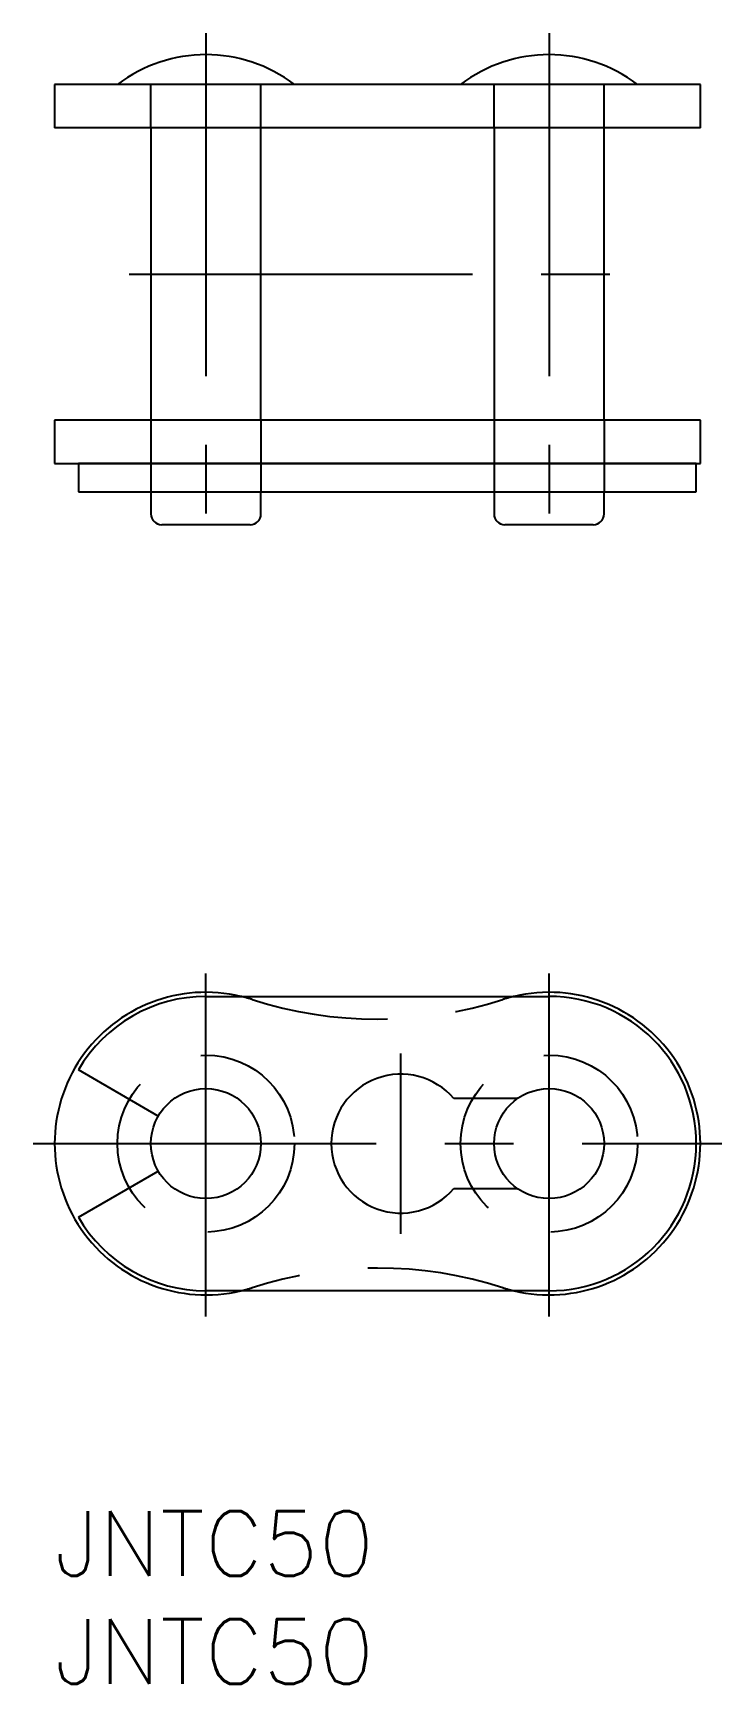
# Model space of a CAD drawing. Extents: x -1 to 30.9, y -8 to 68.4.
import ezdxf

# ---------------------------------------------------------------- set-up
doc = ezdxf.new("R2010")
doc.units = 0
doc.header["$LTSCALE"] = 0.5
doc.linetypes.add('CENTER', pattern=[50.8, 31.75, -6.35, 6.35, -6.35])
doc.linetypes.add('DASHED', pattern=[19.05, 12.7, -6.35])
for name, color, linetype in [('MSM_CENTER', 1, 'CENTER'), ('MSM_CONTINUOUS', 7, 'CONTINUOUS'), ('MSM_DASHED', 4, 'DASHED'), ('MSM_PART_NUMBER', 7, 'CONTINUOUS')]:
    doc.layers.add(name, color=color, linetype=linetype)
doc.styles.get("Standard").update_dxf_attribs({"font": 'txt.shx', "height": 1, "bigfont": 'bigfont.shx'})

# ---------------------------------------------------------------- blocks, each defined once
blk = doc.blocks.new('*U24')
at = {"layer": 'MSM_PART_NUMBER'}
blk.add_text('JNTC50', height=3, dxfattribs=at).set_placement((0, -3))
blk = doc.blocks.new('*U25')
at = {"layer": 'MSM_PART_NUMBER'}
blk.add_text('JNTC50', height=3, dxfattribs=at).set_placement((0, -8))

msp = doc.modelspace()

# ---------------------------------------------------------------- linework, layer by layer
at = {"layer": 'MSM_CENTER'}
for p, q in [((7, 68.378), (7, 44.628)), ((22.875, 68.378), (22.875, 44.628)), ((3.455, 57.228), (26.42, 57.228)), ((7, 9), (7, 25)), ((22.875, 9), (22.875, 25)), ((16.015, 12.83), (16.015, 21.17)), ((-1, 17), (30.875, 17))]:
    msp.add_line(p, q, dxfattribs=at)
at = {"layer": 'MSM_CONTINUOUS'}
for p, q in [((0, 65.993), (0, 63.993)), ((29.875, 65.993), (0, 65.993)), ((29.875, 63.993), (29.875, 65.993)), ((29.875, 63.993), (0, 63.993)), ((4.455, 63.993), (4.455, 50.463)), ((9.545, 50.463), (9.545, 63.993)), ((20.33, 63.993), (20.33, 50.463)), ((25.42, 50.463), (25.42, 63.993)), ((0, 50.463), (0, 48.463)), ((29.875, 50.463), (0, 50.463)), ((29.875, 48.463), (29.875, 50.463)), ((0, 48.463), (29.875, 48.463)), ((29.685, 48.463), (1.102, 48.463)), ((1.102, 48.463), (1.102, 47.153)), ((29.685, 47.153), (29.685, 48.463)), ((1.102, 47.153), (29.685, 47.153)), ((4.455, 47.153), (4.455, 46.128)), ((9.545, 46.128), (9.545, 47.153)), ((20.33, 47.153), (20.33, 46.128)), ((25.42, 46.128), (25.42, 47.153)), ((9.045, 45.628), (4.955, 45.628)), ((24.92, 45.628), (20.83, 45.628)), ((7, 23.81), (22.875, 23.81)), ((4.796, 18.273), (1.102, 20.405)), ((21.408, 19.08), (18.466, 19.08)), ((1.102, 13.595), (4.796, 15.728)), ((18.466, 14.92), (21.408, 14.92)), ((22.875, 10.19), (7, 10.19))]:
    msp.add_line(p, q, dxfattribs=at)
for centre in [(7, 17), (22.875, 17)]:
    msp.add_circle(centre, 2.545, dxfattribs=at)
for centre, radius, start, end in [((7, 60.632), 6.746, 52.62714, 127.37286), ((22.875, 60.632), 6.746, 52.62714, 127.37286), ((4.955, 46.128), 0.5, 180, 270), ((9.045, 46.128), 0.5, 270, 0), ((20.83, 46.128), 0.5, 180, 270), ((24.92, 46.128), 0.5, 270, 0), ((7, 17), 7, 76.62011, 283.37989), ((7, 17), 6.81, 90, 150), ((22.875, 17), 7, 256.62011, 103.37989), ((22.875, 17), 6.81, 270, 90), ((16.015, 17), 3.215, 40.31334, 319.68666), ((7, 17), 6.81, 210, 270)]:
    msp.add_arc(centre, radius, start, end, dxfattribs=at)
at = {"layer": 'MSM_DASHED'}
for p, q in [((4.455, 63.993), (4.455, 65.993)), ((9.545, 63.993), (9.545, 65.993)), ((20.33, 63.993), (20.33, 65.993)), ((25.42, 63.993), (25.42, 65.993)), ((4.455, 50.463), (4.455, 47.153)), ((9.545, 50.463), (9.545, 47.153)), ((20.33, 50.463), (20.33, 47.153)), ((25.42, 50.463), (25.42, 47.153))]:
    msp.add_line(p, q, dxfattribs=at)
for centre in [(7, 17), (22.875, 17)]:
    msp.add_circle(centre, 4.095, dxfattribs=at)
for centre, radius, start, end in [((7, 17), 7, 72.23154, 76.62011), ((22.875, 17), 7, 103.37989, 107.76846), ((14.938, 41.769), 19.01, 252.23154, 287.76846), ((14.938, -7.769), 19.01, 72.23154, 107.76846), ((7, 17), 7, 283.37989, 287.76846), ((22.875, 17), 7, 252.23154, 256.62011)]:
    msp.add_arc(centre, radius, start, end, dxfattribs=at)

# ---------------------------------------------------------------- block references
at = {"layer": 'MSM_CONTINUOUS'}
for name in ['*U24', '*U25']:
    msp.add_blockref(name, (0, 0), dxfattribs=at)

doc.saveas('drawing.dxf')
